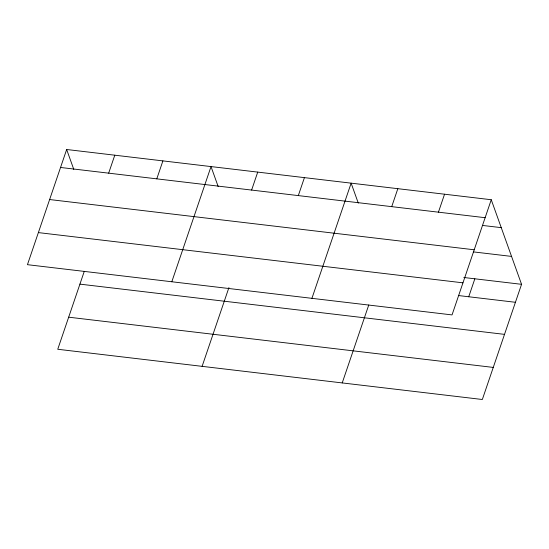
<?xml version="1.0" encoding="UTF-8"?>
<svg xmlns="http://www.w3.org/2000/svg" width="549" height="549" viewBox="0 0 549 549"><rect width="100%" height="100%" fill="white"/><g stroke="black" fill="none" stroke-linecap="round" stroke-linejoin="round"><path stroke-width="0.82" d="M66.662 149.5L27.45 264.68L452.04 314.913L491.252 199.733L66.662 149.5L73.799 169.442M108.668 173.155L114.782 155.195M84.292 271.302L57.748 349.267L482.338 399.5L521.55 284.32L491.252 199.733M156.788 178.85L162.902 160.884M171.81 281.754L211.022 166.58L218.166 186.516M251.614 190.071L257.728 172.105M202.107 366.348L228.926 287.58M298.313 195.595L304.427 177.629M311.928 298.333L351.134 183.16L358.277 203.096M391.725 206.644L397.84 188.684M342.226 382.921L368.77 304.956M438.431 212.175L444.546 194.209M468.729 296.762L474.844 278.796M60.548 167.466L485.138 217.699M482.564 225.44L501.251 227.65M49.623 199.541L474.212 249.781M473.341 251.888L511.551 256.41M463.809 277.492L521.55 284.32M38.368 232.598L462.965 282.831M458.539 295.554L515.436 302.286M79.921 284.135L504.517 334.368M68.673 317.185L493.263 367.418"/></g></svg>
